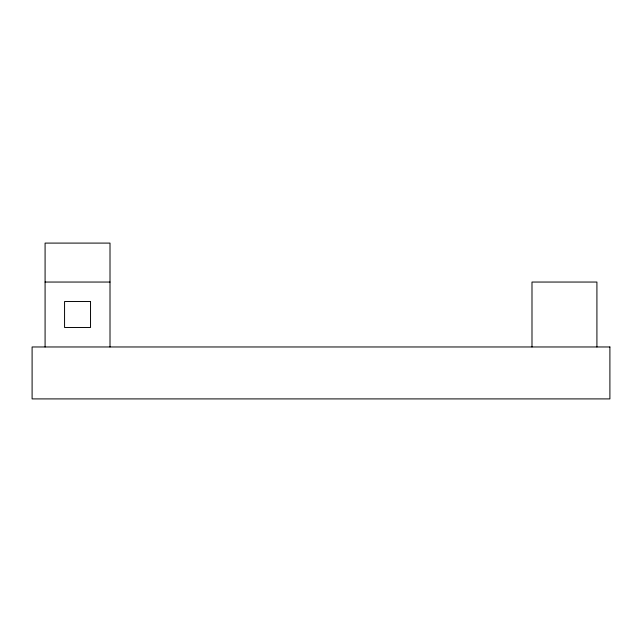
<?xml version="1.0" encoding="UTF-8"?>
<svg xmlns="http://www.w3.org/2000/svg" width="642" height="642" viewBox="0 0 642 642"><rect width="100%" height="100%" fill="white"/><g stroke="black" fill="none" stroke-linecap="round" stroke-linejoin="round"><path stroke-width="0.96" d="M45.084 282.047L110.007 282.047M596.916 346.969L596.916 282.047L531.993 282.047L531.993 346.969M110.007 346.969L110.007 243.093L45.084 243.093L45.084 346.969M90.53 301.523L64.561 301.523L64.561 327.492L90.53 327.492L90.53 301.523M609.9 346.969L32.1 346.969L32.1 398.907L609.9 398.907L609.9 346.969"/></g></svg>
